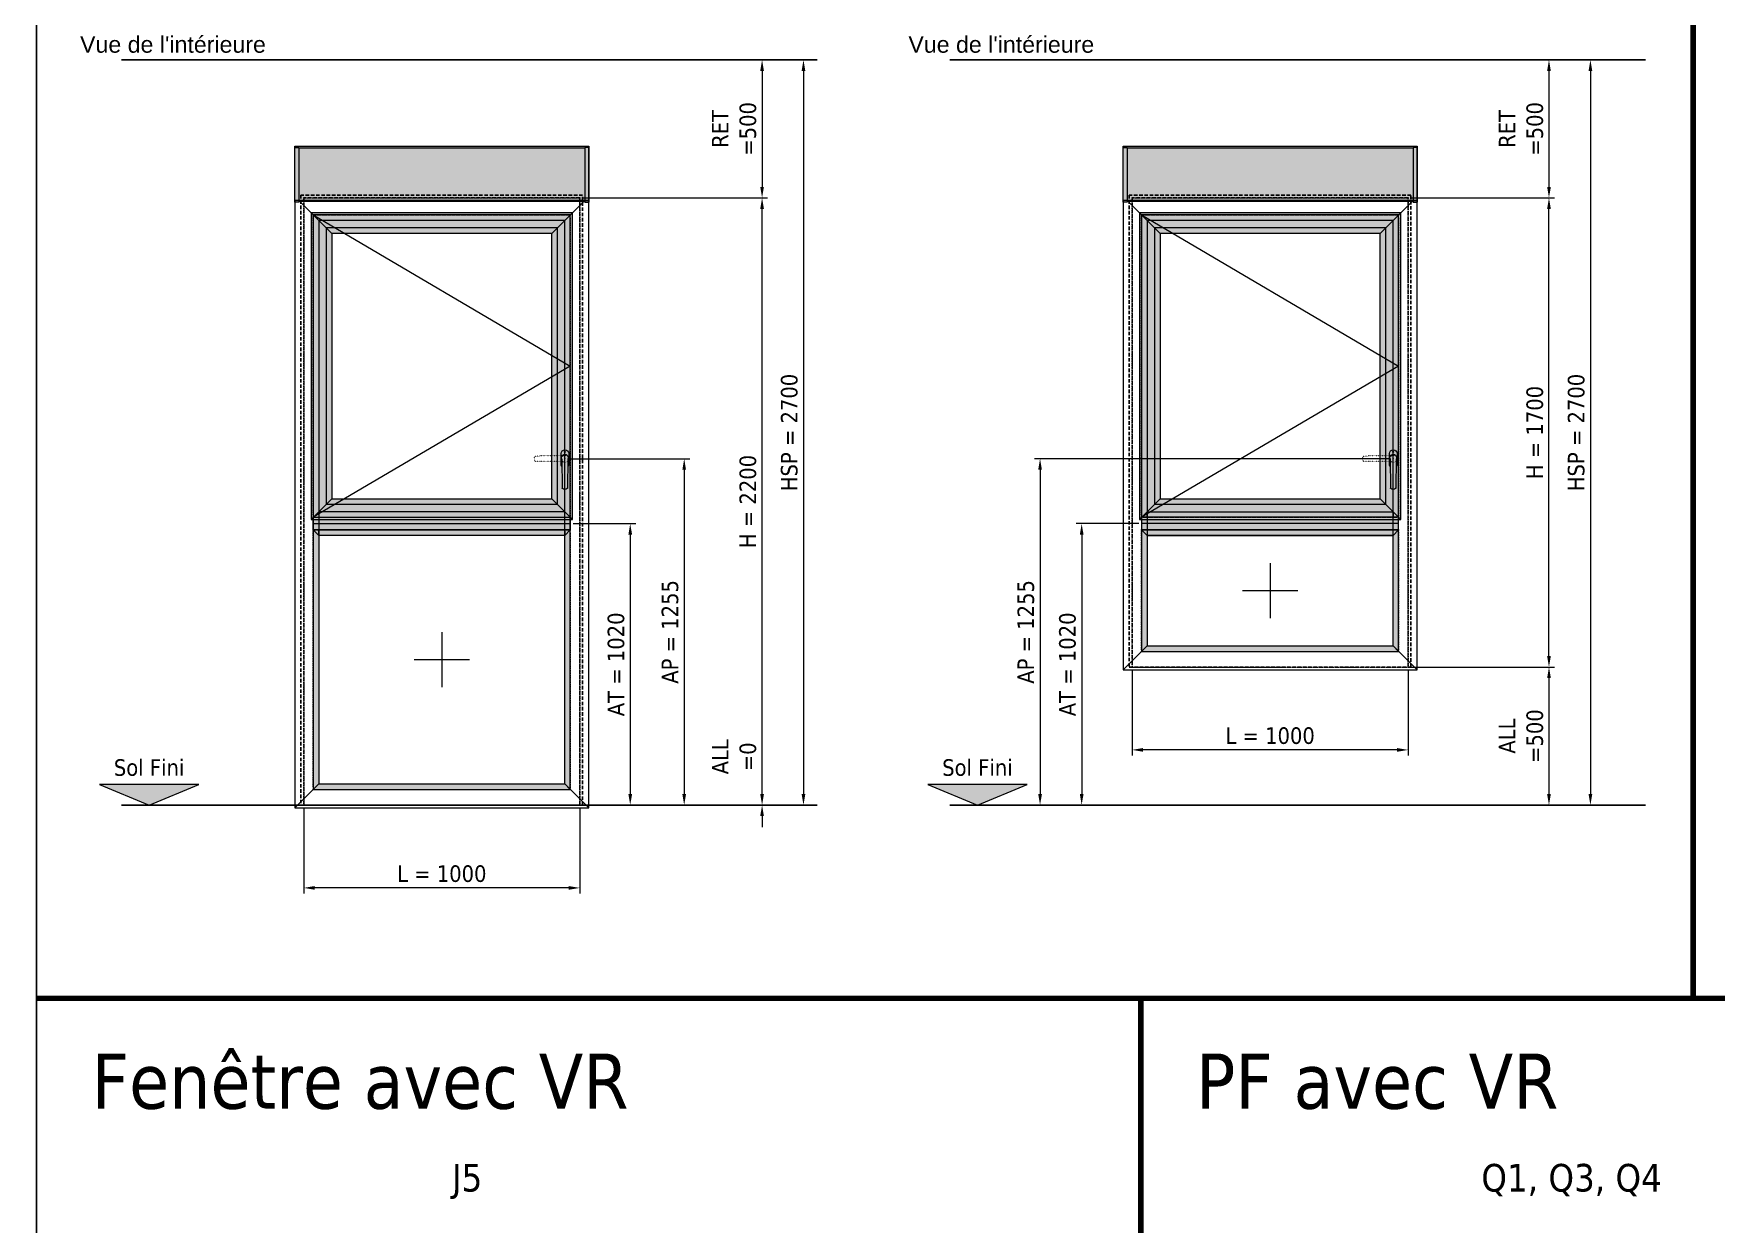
# Model space of a CAD drawing. Header units: millimetres. Extents: x -20000 to 230000, y -17405 to 25402.
# Drawn here: x 490 to 6584, y 15281 to 19595 of the extents above; entities that cross this region are included whole.
import ezdxf
from ezdxf.enums import TextEntityAlignment as Align

# ---------------------------------------------------------------- set-up
doc = ezdxf.new("R2010")
doc.units = ezdxf.units.MM
doc.header["$PDMODE"] = 35
doc.header["$PDSIZE"] = 0.5
for name, pattern in [('ACAD_ISO07W100', [3, 0, -3]), ('AXES', [50.8, 31.75, -6.35, 6.35, -6.35]), ('CACHE', [9.525, 6.35, -3.175]), ('POINTILLE', [6.35, 0, -6.35])]:
    doc.linetypes.add(name, pattern=pattern)
doc.layers.get('0').update_dxf_attribs({"lineweight": 13})
doc.layers.get('Defpoints').update_dxf_attribs({"true_color": 0xc2a584})
doc.layers.add('0 - Invisible', color=43, linetype='Continuous', lineweight=0, plot=False)
doc.layers.add('Non visible', color=163, linetype='Continuous', lineweight=25, plot=False)
for name, color, linetype, lineweight in [('1 - Axe', 1, 'AXES', 0), ('1 - BETON', 251, 'Continuous', 25), ('1 - Cotation', 32, 'Continuous', 13), ('1 - INTERROMPU', 253, 'CACHE', 13), ('1 - Isolant', 132, 'Continuous', 13), ('1 - PVC', 7, 'Continuous', 13), ('1 - Texte', 7, 'Continuous', 13), ('Repère coupe et élévation', 145, 'Continuous', 13), ('Texte', 7, 'Continuous', 13)]:
    doc.layers.add(name, color=color, linetype=linetype, lineweight=lineweight)
doc.layers.add('1 - Cache', color=7, linetype='Continuous', lineweight=0, true_color=0xffffff)
doc.styles.get("Standard").update_dxf_attribs({"font": 'ARIALUNI.TTF'})
doc.styles.add('Texte Poralu', font='tahomabd.ttf')
doc.dimstyles.new('100 - 5000', dxfattribs={"dimtxt": 60, "dimasz": 40, "dimexe": 20, "dimexo": 10, "dimgap": 20, "dimtad": 1, "dimdec": 1, "dimtxsty": 'Texte Poralu', "dimcen": 40, "dimazin": 0, "dimtfac": 1, "dimtdec": 1, "dimtmove": 0, "dimatfit": 3, "dimfxl": 1, "dimarcsym": 0})

# ---------------------------------------------------------------- blocks, each defined once
blk = doc.blocks.new('Règle pour élévation')
at = {"const_width": 20}
blk.add_lwpolyline([(0, 0), (20250, 0)], dxfattribs=at)
at = {"layer": 'Defpoints', "color": 2}
for p in [(500, 0), (1000, 0), (1500, 0), (2000, 0), (2500, 0), (3000, 0), (3500, 0), (4000, 0), (4500, 0), (5000, 0), (5500, 0), (6000, 0)]:
    blk.add_point(p, dxfattribs=at)
blk = doc.blocks.new('Rep_châssis')
at = {"style": 'Texte Poralu'}
blk.add_attdef('REP_CHASSIS', text='', height=100, dxfattribs=at).set_placement((0, 0), align=Align.MIDDLE_CENTER)
blk = doc.blocks.new('*D1177')
at = {"layer": '1 - Cotation', "color": 0, "lineweight": -2, "transparency": 16777216}
for p, q in [((2760, 2700), (2750, 2700)), ((2770, 2660), (2770, 40)), ((2760, 0), (2750, 0))]:
    blk.add_line(p, q, dxfattribs=at)
at = {"layer": '1 - Cotation', "color": 0, "transparency": 16777216}
for points in [[(2763.3, 2660), (2776.7, 2660), (2770, 2700)], [(2763.3, 40), (2776.7, 40), (2770, 0)]]:
    blk.add_solid(points, dxfattribs=at)
at = {"layer": 'Defpoints', "color": 0, "transparency": 16777216}
for p in [(2770, 2700), (2770, 0), (2770, 0)]:
    blk.add_point(p, dxfattribs=at)
at = {"layer": '1 - Cotation', "color": 0, "transparency": 16777216, "insert": (2718.8, 1350), "char_height": 60, "attachment_point": 5, "rotation": 90, "style": 'Texte Poralu'}
blk.add_mtext('HSP = 2700', dxfattribs=at)
blk = doc.blocks.new('*D1178')
at = {"layer": '1 - Cotation', "color": 0, "lineweight": -2, "transparency": 16777216}
for p, q in [((2620, 40), (2620, 270)), ((2610, 0), (2600, 0)), ((1970, 0), (2640, 0)), ((2620, -40), (2620, -80))]:
    blk.add_line(p, q, dxfattribs=at)
at = {"layer": '1 - Cotation', "color": 0, "transparency": 16777216}
for points in [[(2613.3, 40), (2626.7, 40), (2620, 0)], [(2613.3, -40), (2626.7, -40), (2620, 0)]]:
    blk.add_solid(points, dxfattribs=at)
at = {"layer": 'Defpoints', "color": 0, "transparency": 16777216}
for p in [(2620, 0), (2620, 0), (1960, 0)]:
    blk.add_point(p, dxfattribs=at)
at = {"layer": '1 - Cotation', "color": 0, "transparency": 16777216, "insert": (2518.8, 175), "char_height": 60, "attachment_point": 5, "rotation": 90, "style": 'Texte Poralu'}
blk.add_mtext('ALL\\P=0', dxfattribs=at)
blk = doc.blocks.new('*D1179')
at = {"layer": '1 - Cotation', "color": 0, "lineweight": -2, "transparency": 16777216}
for p, q in [((1970, 2200), (2640, 2200)), ((2620, 40), (2620, 2160)), ((1970, 0), (2640, 0))]:
    blk.add_line(p, q, dxfattribs=at)
at = {"layer": '1 - Cotation', "color": 0, "transparency": 16777216}
for points in [[(2613.3, 2160), (2626.7, 2160), (2620, 2200)], [(2613.3, 40), (2626.7, 40), (2620, 0)]]:
    blk.add_solid(points, dxfattribs=at)
at = {"layer": 'Defpoints', "color": 0, "transparency": 16777216}
for p in [(1960, 2200), (2620, 2200), (1960, 0)]:
    blk.add_point(p, dxfattribs=at)
at = {"layer": '1 - Cotation', "color": 0, "transparency": 16777216, "insert": (2568.8, 1100), "char_height": 60, "attachment_point": 5, "rotation": 90, "style": 'Texte Poralu'}
blk.add_mtext('H = 2200', dxfattribs=at)
blk = doc.blocks.new('*D1180')
at = {"layer": '1 - Cotation', "color": 0, "lineweight": -2, "transparency": 16777216}
for p, q in [((2610, 2700), (2600, 2700)), ((2620, 2660), (2620, 2240)), ((1980, 2200), (2640, 2200))]:
    blk.add_line(p, q, dxfattribs=at)
at = {"layer": '1 - Cotation', "color": 0, "transparency": 16777216}
for points in [[(2613.3, 2660), (2626.7, 2660), (2620, 2700)], [(2613.3, 2240), (2626.7, 2240), (2620, 2200)]]:
    blk.add_solid(points, dxfattribs=at)
at = {"layer": 'Defpoints', "color": 0, "transparency": 16777216}
for p in [(2620, 2700), (1970, 2200), (2620, 2200)]:
    blk.add_point(p, dxfattribs=at)
at = {"layer": '1 - Cotation', "color": 0, "transparency": 16777216, "insert": (2518.8, 2450), "char_height": 60, "attachment_point": 5, "rotation": 90, "style": 'Texte Poralu'}
blk.add_mtext('RET\\P=500', dxfattribs=at)
blk = doc.blocks.new('*U157')
blk.add_hatch(color=256).paths.add_polyline_path([(0, 0), (180, 75), (-180, 75)])
blk.add_lwpolyline([(0, 0), (180, 75), (-180, 75), (0, 0)])
at = {"layer": 'Texte', "insert": (0, 105), "char_height": 60, "attachment_point": 8, "style": 'Texte Poralu'}
blk.add_mtext('Sol Fini', dxfattribs=at)
blk = doc.blocks.new('*D1181')
at = {"layer": '1 - Cotation', "color": 0, "lineweight": -2, "transparency": 16777216}
for p, q in [((960, -10), (960, -320)), ((1960, -10), (1960, -320)), ((1920, -300), (1000, -300))]:
    blk.add_line(p, q, dxfattribs=at)
at = {"layer": '1 - Cotation', "color": 0, "transparency": 16777216}
for points in [[(1000, -293.3), (1000, -306.7), (960, -300)], [(1920, -293.3), (1920, -306.7), (1960, -300)]]:
    blk.add_solid(points, dxfattribs=at)
at = {"layer": 'Defpoints', "color": 0, "transparency": 16777216}
for p in [(960, 0), (1960, 0), (960, -300)]:
    blk.add_point(p, dxfattribs=at)
at = {"layer": '1 - Cotation', "color": 0, "transparency": 16777216, "insert": (1460, -248.8), "char_height": 60, "attachment_point": 5, "style": 'Texte Poralu'}
blk.add_mtext('L = 1000', dxfattribs=at)
blk = doc.blocks.new('*U1079')
at = {"layer": '1 - Cache'}
blk.add_hatch(color=256, dxfattribs=at).paths.add_polyline_path([(-32.5, 2185), (-32.5, 2387), (1032.5, 2387), (1032.5, 2185), (1017.5, 2185), (1017.5, 2187), (-17.5, 2187), (-17.5, 2185)])
at = {"layer": '0 - Invisible'}
blk.add_lwpolyline([(-32.5, 2185), (-32.5, 2387), (1032.5, 2387), (1032.5, 2185), (1017.5, 2185), (1017.5, 2187), (-17.5, 2187), (-17.5, 2185), (-32.5, 2185)], dxfattribs=at)
at = {"layer": '0 - Invisible', "linetype": 'POINTILLE'}
blk.add_lwpolyline([(1000, 2200), (0, 2200), (0, 0), (1000, 0)], close=True, dxfattribs=at)
at = {"layer": '1 - PVC'}
for p, q in [((54.5, 2118), (-17.5, 2190)), ((945.5, 2118), (1017.5, 2190)), ((54.5, 77), (-32.5, -10)), ((945.5, 77), (1032.5, -10))]:
    blk.add_line(p, q, dxfattribs=at)
for points in [[(-32.5, 2383), (-32.5, 2387), (1032.5, 2387), (1032.5, 2383)], [(-17.5, 2381), (1017.5, 2381)], [(1017.5, 2187), (-17.5, 2187)]]:
    blk.add_lwpolyline(points, dxfattribs=at)
for points in [[(-32.5, 2383), (-17.5, 2383), (-17.5, 2185), (-32.5, 2185)], [(1032.5, 2383), (1017.5, 2383), (1017.5, 2185), (1032.5, 2185)], [(-32.5, -10), (1032.5, -10), (1032.5, 2190), (-32.5, 2190)], [(34.5, 57), (965.5, 57), (965.5, 2138), (34.5, 2138)], [(54.5, 77), (945.5, 77), (945.5, 2118), (54.5, 2118)]]:
    blk.add_lwpolyline(points, close=True, dxfattribs=at)
blk = doc.blocks.new('*D1195')
at = {"layer": 'Defpoints', "color": 0, "transparency": 16777216}
for p in [(931, 963), (1148, -57), (1148, -57)]:
    blk.add_point(p, dxfattribs=at)
at = {"layer": 'Texte', "color": 0, "lineweight": -2, "transparency": 16777216}
for p, q in [((941, 963), (1168, 963)), ((1148, 923), (1148, -17)), ((1138, -57), (1128, -57))]:
    blk.add_line(p, q, dxfattribs=at)
at = {"layer": 'Texte', "color": 0, "transparency": 16777216}
for points in [[(1141.3, 923), (1154.7, 923), (1148, 963)], [(1141.3, -17), (1154.7, -17), (1148, -57)]]:
    blk.add_solid(points, dxfattribs=at)
at = {"layer": 'Texte', "color": 0, "transparency": 16777216, "insert": (1096.8, 453), "char_height": 60, "attachment_point": 5, "rotation": 90, "style": 'Texte Poralu'}
blk.add_mtext('AT = 1020', dxfattribs=at)
blk = doc.blocks.new('*U1197')
at = {"layer": '1 - Cache'}
h = blk.add_hatch(color=256, dxfattribs=at)
h.paths.add_polyline_path([(20, 20), (911, 20), (911, 920), (20, 920)], flags=16)
h.paths.add_polyline_path([(0, 0), (931, 0), (931, 940), (0, 940)])
at = {"layer": '1 - PVC'}
for p, q in [((20, 920), (0, 940)), ((911, 920), (931, 940)), ((20, 20), (0, 0)), ((911, 20), (931, 0))]:
    blk.add_line(p, q, dxfattribs=at)
for points in [[(0, 0), (931, 0), (931, 940), (0, 940)], [(20, 20), (911, 20), (911, 920), (20, 920)]]:
    blk.add_lwpolyline(points, close=True, dxfattribs=at)
blk = doc.blocks.new('*U1198')
at = {"layer": '0 - Invisible', "linetype": 'POINTILLE'}
blk.add_lwpolyline([(0, 0), (931, 0), (931, 940), (0, 940)], close=True, dxfattribs=at)
at = {"layer": '1 - Axe', "color": 5, "linetype": 'ByBlock'}
for p, q in [((465.5, 570), (465.5, 370)), ((365.5, 470), (565.5, 470))]:
    blk.add_line(p, q, dxfattribs=at)
blk = doc.blocks.new('*U1200')
at = {"layer": '1 - Cache'}
h = blk.add_hatch(color=256, dxfattribs=at)
h.paths.add_polyline_path([(-8, -8), (939, -8), (939, 1103), (-8, 1103)])
h.paths.add_polyline_path([(67, 67), (864, 67), (864, 1028), (67, 1028)], flags=16)
at = {"layer": '0 - Invisible', "linetype": 'POINTILLE'}
blk.add_lwpolyline([(0, 0), (931, 0), (931, 1095), (0, 1095)], close=True, dxfattribs=at)
at = {"layer": '1 - PVC'}
for p, q in [((-8, 1103), (67, 1028)), ((939, 1103), (864, 1028)), ((-8, -8), (67, 67)), ((939, -8), (864, 67))]:
    blk.add_line(p, q, dxfattribs=at)
for points in [[(-8, -8), (939, -8), (939, 1103), (-8, 1103)], [(47, 47), (884, 47), (884, 1048), (47, 1048)], [(67, 67), (864, 67), (864, 1028), (67, 1028)]]:
    blk.add_lwpolyline(points, close=True, dxfattribs=at)
blk = doc.blocks.new('*U1201')
at = {"layer": '0 - Invisible', "linetype": 'POINTILLE'}
blk.add_lwpolyline([(0, 0), (931, 0), (931, 1095), (0, 1095)], close=True, dxfattribs=at)
at = {"layer": '1 - Axe', "color": 5, "linetype": 'ByBlock'}
blk.add_lwpolyline([(0, 1095), (931, 547.5), (0, 0)], dxfattribs=at)
blk = doc.blocks.new('*U156')
at = {"color": 253, "linetype": 'ACAD_ISO07W100', "lineweight": -2, "ltscale": 0.25}
for p, q in [((27.6, 11), (134.6, 9.6)), ((27.6, -11), (134.6, -9.6))]:
    blk.add_line(p, q, dxfattribs=at)
for centre, radius, start, end in [((134.6, 7.6), 2, 37.55191, 89.22925), ((124.7, 0), 14.4, 322.44809, 37.55191), ((134.6, -7.6), 2, 270.77075, 322.44809)]:
    blk.add_arc(centre, radius, start, end, dxfattribs=at)
blk.add_ellipse((27.6, 0), major_axis=(-16.5, 0), ratio=0.757576, start_param=4.199407, end_param=8.366964, dxfattribs=at)
at = {"layer": '0 - Invisible'}
blk.add_point((27.6, 0), dxfattribs=at)
at = {"layer": '1 - PVC'}
for p, q in [((13.6, 18.5), (13.6, -18.5)), ((16.6, 0), (18.1, -107)), ((27.6, 26.2), (27.6, 25)), ((27.6, 23.3), (27.6, 24.5)), ((38.6, 0), (37.2, -107)), ((41.6, -18.5), (41.6, 18.5))]:
    blk.add_line(p, q, dxfattribs=at)
blk.add_lwpolyline([(26.8, 26.2), (26, 24.7), (26.8, 23.3), (28.5, 23.3), (29.3, 24.7), (28.5, 26.2)], close=True, dxfattribs=at)
for centre, radius, start, end in [((27.6, 18.5), 14, 0, 180), ((27.6, -18.5), 14, 180, 220.60795), ((27.6, -18.5), 14, 319.39205, 0), ((20.1, -106.9), 2, 180.77075, 232.44809), ((27.6, -97.1), 14.4, 232.44809, 307.55191), ((35.2, -106.9), 2, 307.55191, 359.22925)]:
    blk.add_arc(centre, radius, start, end, dxfattribs=at)
blk.add_ellipse((27.6, 0), major_axis=(0, 16.5), ratio=0.757576, start_param=4.199407, end_param=8.366964, dxfattribs=at)
blk = doc.blocks.new('*D392')
at = {"layer": '1 - Texte', "color": 0, "lineweight": -2, "transparency": 16777216}
for p, q in [((-17.6, 220), (424.5, 220)), ((404.5, 180), (404.5, -995)), ((414.5, -1035), (424.5, -1035))]:
    blk.add_line(p, q, dxfattribs=at)
at = {"layer": '1 - Texte', "color": 0, "transparency": 16777216}
for points in [[(397.8, 180), (411.1, 180), (404.5, 220)], [(397.8, -995), (411.1, -995), (404.5, -1035)]]:
    blk.add_solid(points, dxfattribs=at)
at = {"layer": 'Defpoints', "color": 0, "transparency": 16777216}
for p in [(-27.6, 220), (404.5, -1035), (404.5, -1035)]:
    blk.add_point(p, dxfattribs=at)
at = {"layer": '1 - Texte', "color": 0, "transparency": 16777216, "insert": (353.3, -407.5), "char_height": 60, "attachment_point": 5, "rotation": 90, "style": 'Texte Poralu'}
blk.add_mtext('AP = 1255', dxfattribs=at)
blk = doc.blocks.new('*D1233')
at = {"layer": '1 - Cotation', "color": 0, "lineweight": -2, "transparency": 16777216}
for p, q in [((2610, 2700), (2600, 2700)), ((2620, 2660), (2620, 40)), ((2610, 0), (2600, 0))]:
    blk.add_line(p, q, dxfattribs=at)
at = {"layer": '1 - Cotation', "color": 0, "transparency": 16777216}
for points in [[(2613.3, 2660), (2626.7, 2660), (2620, 2700)], [(2613.3, 40), (2626.7, 40), (2620, 0)]]:
    blk.add_solid(points, dxfattribs=at)
at = {"layer": 'Defpoints', "color": 0, "transparency": 16777216}
for p in [(2620, 2700), (2620, 0), (2620, 0)]:
    blk.add_point(p, dxfattribs=at)
at = {"layer": '1 - Cotation', "color": 0, "transparency": 16777216, "insert": (2568.8, 1350), "char_height": 60, "attachment_point": 5, "rotation": 90, "style": 'Texte Poralu'}
blk.add_mtext('HSP = 2700', dxfattribs=at)
blk = doc.blocks.new('*D1234')
at = {"layer": '1 - Cotation', "color": 0, "lineweight": -2, "transparency": 16777216}
for p, q in [((1970, 500), (2490, 500)), ((2470, 460), (2470, 40)), ((2460, 0), (2450, 0))]:
    blk.add_line(p, q, dxfattribs=at)
at = {"layer": '1 - Cotation', "color": 0, "transparency": 16777216}
for points in [[(2463.3, 460), (2476.7, 460), (2470, 500)], [(2463.3, 40), (2476.7, 40), (2470, 0)]]:
    blk.add_solid(points, dxfattribs=at)
at = {"layer": 'Defpoints', "color": 0, "transparency": 16777216}
for p in [(1960, 500), (2470, 0), (2470, 0)]:
    blk.add_point(p, dxfattribs=at)
at = {"layer": '1 - Cotation', "color": 0, "transparency": 16777216, "insert": (2368.8, 250), "char_height": 60, "attachment_point": 5, "rotation": 90, "style": 'Texte Poralu'}
blk.add_mtext('ALL\\P=500', dxfattribs=at)
blk = doc.blocks.new('*D1235')
at = {"layer": '1 - Cotation', "color": 0, "lineweight": -2, "transparency": 16777216}
for p, q in [((1970, 2200), (2490, 2200)), ((2470, 540), (2470, 2160)), ((1970, 500), (2490, 500))]:
    blk.add_line(p, q, dxfattribs=at)
at = {"layer": '1 - Cotation', "color": 0, "transparency": 16777216}
for points in [[(2463.3, 2160), (2476.7, 2160), (2470, 2200)], [(2463.3, 540), (2476.7, 540), (2470, 500)]]:
    blk.add_solid(points, dxfattribs=at)
at = {"layer": 'Defpoints', "color": 0, "transparency": 16777216}
for p in [(1960, 2200), (2470, 2200), (1960, 500)]:
    blk.add_point(p, dxfattribs=at)
at = {"layer": '1 - Cotation', "color": 0, "transparency": 16777216, "insert": (2418.8, 1350), "char_height": 60, "attachment_point": 5, "rotation": 90, "style": 'Texte Poralu'}
blk.add_mtext('H = 1700', dxfattribs=at)
blk = doc.blocks.new('*D1236')
at = {"layer": '1 - Cotation', "color": 0, "lineweight": -2, "transparency": 16777216}
for p, q in [((2460, 2700), (2450, 2700)), ((2470, 2660), (2470, 2240)), ((1980, 2200), (2490, 2200))]:
    blk.add_line(p, q, dxfattribs=at)
at = {"layer": '1 - Cotation', "color": 0, "transparency": 16777216}
for points in [[(2463.3, 2660), (2476.7, 2660), (2470, 2700)], [(2463.3, 2240), (2476.7, 2240), (2470, 2200)]]:
    blk.add_solid(points, dxfattribs=at)
at = {"layer": 'Defpoints', "color": 0, "transparency": 16777216}
for p in [(2470, 2700), (1970, 2200), (2470, 2200)]:
    blk.add_point(p, dxfattribs=at)
at = {"layer": '1 - Cotation', "color": 0, "transparency": 16777216, "insert": (2368.8, 2450), "char_height": 60, "attachment_point": 5, "rotation": 90, "style": 'Texte Poralu'}
blk.add_mtext('RET\\P=500', dxfattribs=at)
blk = doc.blocks.new('*D1237')
at = {"layer": '1 - Cotation', "color": 0, "lineweight": -2, "transparency": 16777216}
for p, q in [((960, 490), (960, 180)), ((1960, 490), (1960, 180)), ((1920, 200), (1000, 200))]:
    blk.add_line(p, q, dxfattribs=at)
at = {"layer": '1 - Cotation', "color": 0, "transparency": 16777216}
for points in [[(1000, 206.7), (1000, 193.3), (960, 200)], [(1920, 206.7), (1920, 193.3), (1960, 200)]]:
    blk.add_solid(points, dxfattribs=at)
at = {"layer": 'Defpoints', "color": 0, "transparency": 16777216}
for p in [(960, 500), (1960, 500), (960, 200)]:
    blk.add_point(p, dxfattribs=at)
at = {"layer": '1 - Cotation', "color": 0, "transparency": 16777216, "insert": (1460, 251.2), "char_height": 60, "attachment_point": 5, "style": 'Texte Poralu'}
blk.add_mtext('L = 1000', dxfattribs=at)
blk = doc.blocks.new('*U1227')
at = {"layer": '1 - Cache'}
blk.add_hatch(color=256, dxfattribs=at).paths.add_polyline_path([(-32.5, 1685), (-32.5, 1887), (1032.5, 1887), (1032.5, 1685), (1017.5, 1685), (1017.5, 1687), (-17.5, 1687), (-17.5, 1685)])
at = {"layer": '0 - Invisible'}
blk.add_lwpolyline([(-32.5, 1685), (-32.5, 1887), (1032.5, 1887), (1032.5, 1685), (1017.5, 1685), (1017.5, 1687), (-17.5, 1687), (-17.5, 1685), (-32.5, 1685)], dxfattribs=at)
at = {"layer": '0 - Invisible', "linetype": 'POINTILLE'}
blk.add_lwpolyline([(1000, 1700), (0, 1700), (0, 0), (1000, 0)], close=True, dxfattribs=at)
at = {"layer": '1 - PVC'}
for p, q in [((54.5, 1618), (-17.5, 1690)), ((945.5, 1618), (1017.5, 1690)), ((54.5, 77), (-32.5, -10)), ((945.5, 77), (1032.5, -10))]:
    blk.add_line(p, q, dxfattribs=at)
for points in [[(-32.5, 1883), (-32.5, 1887), (1032.5, 1887), (1032.5, 1883)], [(-17.5, 1881), (1017.5, 1881)], [(1017.5, 1687), (-17.5, 1687)]]:
    blk.add_lwpolyline(points, dxfattribs=at)
for points in [[(-32.5, 1883), (-17.5, 1883), (-17.5, 1685), (-32.5, 1685)], [(1032.5, 1883), (1017.5, 1883), (1017.5, 1685), (1032.5, 1685)], [(-32.5, -10), (1032.5, -10), (1032.5, 1690), (-32.5, 1690)], [(34.5, 57), (965.5, 57), (965.5, 1638), (34.5, 1638)], [(54.5, 77), (945.5, 77), (945.5, 1618), (54.5, 1618)]]:
    blk.add_lwpolyline(points, close=True, dxfattribs=at)
blk = doc.blocks.new('*D1222')
at = {"layer": 'Defpoints', "color": 0, "transparency": 16777216}
for p in [(-931, 463), (-1148, -557), (-1148, -557)]:
    blk.add_point(p, dxfattribs=at)
at = {"layer": 'Texte', "color": 0, "lineweight": -2, "transparency": 16777216}
for p, q in [((-941, 463), (-1168, 463)), ((-1148, 423), (-1148, -517)), ((-1158, -557), (-1168, -557))]:
    blk.add_line(p, q, dxfattribs=at)
at = {"layer": 'Texte', "color": 0, "transparency": 16777216}
for points in [[(-1154.7, 423), (-1141.3, 423), (-1148, 463)], [(-1154.7, -517), (-1141.3, -517), (-1148, -557)]]:
    blk.add_solid(points, dxfattribs=at)
at = {"layer": 'Texte', "color": 0, "transparency": 16777216, "insert": (-1199.2, -47), "char_height": 60, "attachment_point": 5, "rotation": 90, "style": 'Texte Poralu'}
blk.add_mtext('AT = 1020', dxfattribs=at)
blk = doc.blocks.new('*U1224')
at = {"layer": '1 - Cache'}
h = blk.add_hatch(color=256, dxfattribs=at)
h.paths.add_polyline_path([(20, 20), (911, 20), (911, 420), (20, 420)], flags=16)
h.paths.add_polyline_path([(0, 0), (931, 0), (931, 440), (0, 440)])
at = {"layer": '1 - PVC'}
for p, q in [((20, 420), (0, 440)), ((911, 420), (931, 440)), ((20, 20), (0, 0)), ((911, 20), (931, 0))]:
    blk.add_line(p, q, dxfattribs=at)
for points in [[(0, 0), (931, 0), (931, 440), (0, 440)], [(20, 20), (911, 20), (911, 420), (20, 420)]]:
    blk.add_lwpolyline(points, close=True, dxfattribs=at)
blk = doc.blocks.new('*U1225')
at = {"layer": '0 - Invisible', "linetype": 'POINTILLE'}
blk.add_lwpolyline([(0, 0), (931, 0), (931, 440), (0, 440)], close=True, dxfattribs=at)
at = {"layer": '1 - Axe', "color": 5, "linetype": 'ByBlock'}
for p, q in [((465.5, 320), (465.5, 120)), ((365.5, 220), (565.5, 220))]:
    blk.add_line(p, q, dxfattribs=at)
blk = doc.blocks.new('*U1076')
at = {"layer": '1 - Cache'}
h = blk.add_hatch(color=256, dxfattribs=at)
h.paths.add_polyline_path([(-8, -8), (939, -8), (939, 1103), (-8, 1103)])
h.paths.add_polyline_path([(67, 67), (864, 67), (864, 1028), (67, 1028)], flags=16)
at = {"layer": '0 - Invisible', "linetype": 'POINTILLE'}
blk.add_lwpolyline([(0, 0), (931, 0), (931, 1095), (0, 1095)], close=True, dxfattribs=at)
at = {"layer": '1 - PVC'}
for p, q in [((-8, 1103), (67, 1028)), ((939, 1103), (864, 1028)), ((-8, -8), (67, 67)), ((939, -8), (864, 67))]:
    blk.add_line(p, q, dxfattribs=at)
for points in [[(-8, -8), (939, -8), (939, 1103), (-8, 1103)], [(47, 47), (884, 47), (884, 1048), (47, 1048)], [(67, 67), (864, 67), (864, 1028), (67, 1028)]]:
    blk.add_lwpolyline(points, close=True, dxfattribs=at)
blk = doc.blocks.new('*U1077')
at = {"layer": '0 - Invisible', "linetype": 'POINTILLE'}
blk.add_lwpolyline([(0, 0), (931, 0), (931, 1095), (0, 1095)], close=True, dxfattribs=at)
at = {"layer": '1 - Axe', "color": 5, "linetype": 'ByBlock'}
blk.add_lwpolyline([(0, 1095), (931, 547.5), (0, 0)], dxfattribs=at)
blk = doc.blocks.new('*D1231')
at = {"layer": '1 - Texte', "color": 0, "lineweight": -2, "transparency": 16777216}
for p, q in [((-37.6, 220), (-1326.7, 220)), ((-1306.7, 180), (-1306.7, -995)), ((-1316.7, -1035), (-1326.7, -1035))]:
    blk.add_line(p, q, dxfattribs=at)
at = {"layer": '1 - Texte', "color": 0, "transparency": 16777216}
for points in [[(-1313.4, 180), (-1300, 180), (-1306.7, 220)], [(-1313.4, -995), (-1300, -995), (-1306.7, -1035)]]:
    blk.add_solid(points, dxfattribs=at)
at = {"layer": 'Defpoints', "color": 0, "transparency": 16777216}
for p in [(-27.6, 220), (-1306.7, -1035), (-1306.7, -1035)]:
    blk.add_point(p, dxfattribs=at)
at = {"layer": '1 - Texte', "color": 0, "transparency": 16777216, "insert": (-1357.9, -407.5), "char_height": 60, "attachment_point": 5, "rotation": 90, "style": 'Texte Poralu'}
blk.add_mtext('AP = 1255', dxfattribs=at)
blk = doc.blocks.new('*U1176')
at = {"layer": '1 - BETON'}
for p, q in [((300, 2700), (2820, 2700)), ((300, 0), (2820, 0))]:
    blk.add_line(p, q, dxfattribs=at)
at = {"layer": '1 - BETON', "linetype": 'ByBlock', "ltscale": 2}
blk.add_lwpolyline([(950, 0), (1970, 0), (1970, 2210), (950, 2210)], close=True, dxfattribs=at)
at = {"layer": '1 - Isolant', "linetype": 'ByBlock', "ltscale": 2}
blk.add_lwpolyline([(1960, 0), (1960, 0), (1960, 2200), (960, 2200), (960, 0)], dxfattribs=at)
blk.add_blockref('*U157', (400, 0))
at = {"insert": (150, 2725), "char_height": 60, "attachment_point": 7}
blk.add_mtext("Vue de l'intérieure", dxfattribs=at)
at = {"layer": '1 - Cotation'}
for base, p1, p2, angle, text, picture, middle in [((2620, 2200), (2620, 2700), (1970, 2200), 90, 'RET\\P=<>', '*D1180', (2518.77, 2450)), ((2770, 0), (2770, 2700), (2770, 0), 90, 'HSP = <>', '*D1177', (2718.77, 1350)), ((2620, 2200), (1960, 0), (1960, 2200), 270, 'H = <>', '*D1179', (2568.77, 1100)), ((2620, 0), (1960, 0), (2620, 0), 90, 'ALL\\P=<>', '*D1178', (2518.77098724, 174.98992612))]:
    dim = blk.add_linear_dim(base=base, p1=p1, p2=p2, angle=angle, text=text, dimstyle='100 - 5000', dxfattribs=at)
    dim.commit()
    dim.dimension.update_dxf_attribs({"geometry": picture, "text_midpoint": middle})
dim = blk.add_linear_dim(base=(960, -300), p1=(1960, 0), p2=(960, 0), text='L = <>', dimstyle='100 - 5000', dxfattribs=at)
dim.commit()
dim.dimension.update_dxf_attribs({"geometry": '*D1181', "text_midpoint": (1460, -248.77)})
blk = doc.blocks.new('*U1194')
at = {"layer": '1 - Cache'}
blk.add_hatch(color=256, dxfattribs=at).paths.add_polyline_path([(0, 986), (931, 986), (931, 940), (0, 940)])
at = {"layer": '0 - Invisible'}
blk.add_line((0, 963), (931, 963), dxfattribs=at)
at = {"layer": '1 - PVC'}
for points in [[(0, 986), (931, 986), (931, 940), (0, 940)], [(20, 986), (911, 986), (911, 1006), (20, 1006)], [(20, 940), (911, 940), (911, 920), (20, 920)]]:
    blk.add_lwpolyline(points, close=True, dxfattribs=at)
at = {"layer": 'Texte'}
dim = blk.add_linear_dim(base=(1148, -57), p1=(931, 963), p2=(1148, -57), angle=90, text='AT = <>', dimstyle='100 - 5000', dxfattribs=at)
dim.commit()
dim.dimension.update_dxf_attribs({"geometry": '*D1195', "text_midpoint": (1096.77, 453)})
blk = doc.blocks.new('*U391')
at = {"xscale": -1}
blk.add_blockref('*U156', (0, 220), dxfattribs=at)
at = {"layer": '1 - Texte'}
dim = blk.add_linear_dim(base=(404.46, -1035), p1=(-27.64, 220), p2=(404.46, -1035), angle=90, text='AP = <>', dimstyle='100 - 5000', dxfattribs=at)
dim.commit()
dim.dimension.update_dxf_attribs({"geometry": '*D392', "text_midpoint": (353.26, -407.5)})
blk = doc.blocks.new('*U1232')
at = {"layer": '1 - BETON'}
for p, q in [((300, 2700), (2820, 2700)), ((300, 0), (2820, 0))]:
    blk.add_line(p, q, dxfattribs=at)
at = {"layer": '1 - BETON', "linetype": 'ByBlock', "ltscale": 2}
blk.add_lwpolyline([(950, 500), (1970, 500), (1970, 2210), (950, 2210)], close=True, dxfattribs=at)
at = {"layer": '1 - Isolant', "linetype": 'ByBlock', "ltscale": 2}
blk.add_lwpolyline([(1960, 500), (1960, 500), (1960, 2200), (960, 2200), (960, 500)], dxfattribs=at)
blk.add_blockref('*U157', (400, 0))
at = {"insert": (150, 2725), "char_height": 60, "attachment_point": 7}
blk.add_mtext("Vue de l'intérieure", dxfattribs=at)
at = {"layer": '1 - Cotation'}
for base, p1, p2, angle, text, picture, middle in [((2470, 2200), (2470, 2700), (1970, 2200), 90, 'RET\\P=<>', '*D1236', (2368.77, 2450)), ((2620, 0), (2620, 2700), (2620, 0), 90, 'HSP = <>', '*D1233', (2568.77, 1350)), ((2470, 2200), (1960, 500), (1960, 2200), 270, 'H = <>', '*D1235', (2418.77, 1350)), ((2470, 0), (1960, 500), (2470, 0), 90, 'ALL\\P=<>', '*D1234', (2368.77, 250))]:
    dim = blk.add_linear_dim(base=base, p1=p1, p2=p2, angle=angle, text=text, dimstyle='100 - 5000', dxfattribs=at)
    dim.commit()
    dim.dimension.update_dxf_attribs({"geometry": picture, "text_midpoint": middle})
dim = blk.add_linear_dim(base=(960, 200), p1=(1960, 500), p2=(960, 500), text='L = <>', dimstyle='100 - 5000', dxfattribs=at)
dim.commit()
dim.dimension.update_dxf_attribs({"geometry": '*D1237', "text_midpoint": (1460, 251.23)})
blk = doc.blocks.new('*U1221')
at = {"layer": '1 - Cache'}
blk.add_hatch(color=256, dxfattribs=at).paths.add_polyline_path([(0, 486), (-931, 486), (-931, 440), (0, 440)])
at = {"layer": '0 - Invisible'}
blk.add_line((0, 463), (-931, 463), dxfattribs=at)
at = {"layer": '1 - PVC'}
for points in [[(-20, 486), (-911, 486), (-911, 506), (-20, 506)], [(0, 486), (-931, 486), (-931, 440), (0, 440)], [(-20, 440), (-911, 440), (-911, 420), (-20, 420)]]:
    blk.add_lwpolyline(points, close=True, dxfattribs=at)
at = {"layer": 'Texte'}
dim = blk.add_linear_dim(base=(-1148, -557), p1=(-931, 463), p2=(-1148, -557), angle=90, text='AT = <>', dimstyle='100 - 5000', dxfattribs=at)
dim.commit()
dim.dimension.update_dxf_attribs({"geometry": '*D1222', "text_midpoint": (-1199.23, -47)})
blk = doc.blocks.new('*U1230')
at = {"xscale": -1}
blk.add_blockref('*U156', (0, 220), dxfattribs=at)
at = {"layer": '1 - Texte'}
dim = blk.add_linear_dim(base=(-1306.71, -1035), p1=(-27.64, 220), p2=(-1306.71, -1035), angle=90, text='AP = <>', dimstyle='100 - 5000', dxfattribs=at)
dim.commit()
dim.dimension.update_dxf_attribs({"geometry": '*D1231', "text_midpoint": (-1357.92, -407.5)})

msp = doc.modelspace()

# ---------------------------------------------------------------- linework, layer by layer
at = {"layer": '1 - INTERROMPU', "const_width": 20}
for points in [[(6500, 16100), (6500, 20300)], [(4500, 11900), (4500, 16100)]]:
    msp.add_lwpolyline(points, dxfattribs=at)
at = {"layer": 'Non visible'}
msp.add_lwpolyline([(500, 24500), (20750, 24500), (20750, 11550), (11000, 11550), (11000, 10500), (500, 10500)], close=True, dxfattribs=at)

# ---------------------------------------------------------------- block references
at = {"linetype": 'CACHE'}
for name, p in [('*U1176', (508.13, 16800)), ('*U1232', (3508.13, 16800))]:
    msp.add_blockref(name, p, dxfattribs=at)
for name, p in [('*U1079', (1468.13, 16800)), ('*U1227', (4468.13, 17300)), ('*U1200', (1502.63, 17843)), ('*U1201', (1502.63, 17843)), ('*U1076', (4502.63, 17843)), ('*U1077', (4502.63, 17843)), ('*U391', (2441.63, 17835)), ('*U1230', (5441.63, 17835)), ('*U1194', (1502.63, 16857)), ('*U1221', (5433.63, 17357)), ('*U1197', (1502.63, 16857)), ('*U1198', (1502.63, 16857)), ('*U1224', (4502.63, 17357)), ('*U1225', (4502.63, 17357)), ('Règle pour élévation', (500, 16100))]:
    msp.add_blockref(name, p)
at = {"layer": 'Repère coupe et élévation'}
for p, values in [((2060, 15450), {'REP_CHASSIS': 'J5'}), ((6060, 15450), {'REP_CHASSIS': 'Q1, Q3, Q4'})]:
    msp.add_blockref('Rep_châssis', p, dxfattribs=at).add_auto_attribs(values)

# ---------------------------------------------------------------- texts
at = {"layer": 'Texte', "char_height": 200, "attachment_point": 1, "style": 'Texte Poralu'}
for s, insert in [('Fenêtre avec VR', (700, 15900)), ('PF avec VR', (4700, 15900))]:
    msp.add_mtext_dynamic_manual_height_columns(s, width=5059.0673, gutter_width=300, heights=[0], dxfattribs=dict(at, insert=insert))

doc.saveas('drawing.dxf')
